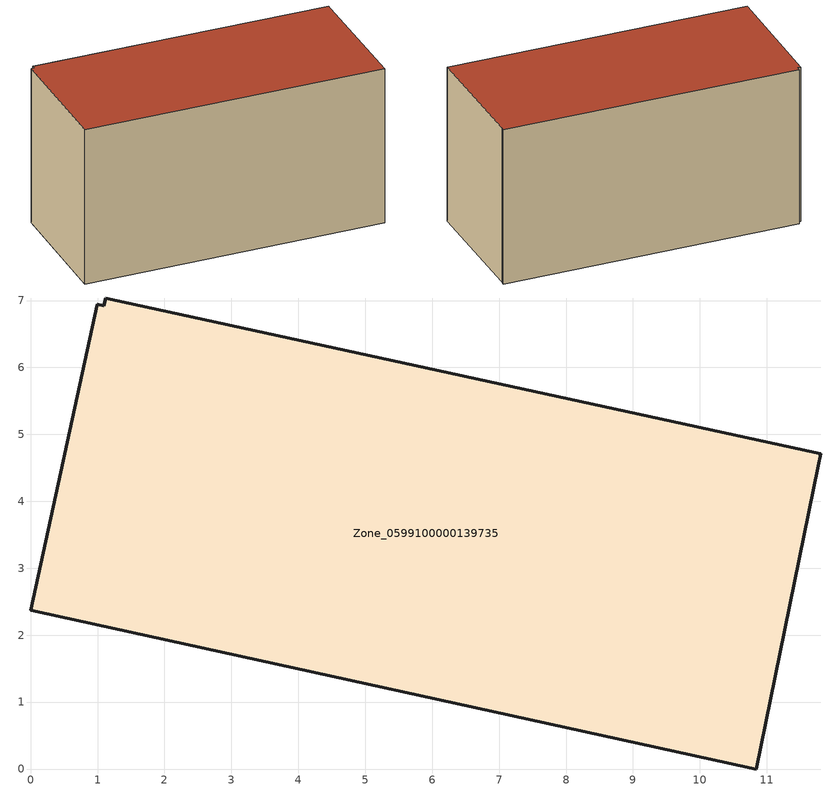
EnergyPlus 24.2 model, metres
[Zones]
Zone_0599100000139735
 floor ground (C_G): 11.81,4.71 11.77,4.54 10.84,0 0,2.37 0.99,6.94 1.09,6.92 1.12,7.04 z0
 wall outside (C_F): 11.77,4.54 11.81,4.71 1.12,7.04 1.09,6.92 0.99,6.94 0,2.37 10.84,0 11.77,4.54 z0:6.01
 roof outside (C_R): 10.84,0 11.77,4.54 11.81,4.71 1.12,7.04 1.09,6.92 0.99,6.94 0,2.37 z6.01
[BUILDING]
Pand.0599100000139735: North Axis=0; Terrain=City; Loads Convergence Tolerance Value=0.04; Temperature Convergence Tolerance Value=0.4; Solar Distribution=FullExterior; Maximum Number of Warmup Days=25; Minimum Number of Warmup Days=1
[Site:Location]
Rotterdam.The.Hague.AP_ZH_NLD Design_Conditions: Latitude=51.96; Longitude=4.45; Time Zone=1; Elevation=-4.5
[SITE:GROUNDTEMPERATURE:BUILDINGSURFACE]
18, 18, 18, 18, 18, 18, 18, 18, 18, 18, 18, 18
[MATERIAL] Thermal Absorptance=0.9; Solar Absorptance=0.7; Visible Absorptance=0.7
Name | Roughness | Thickness | Conductivity | Density | Specific Heat
G.TI.1975-1991 | MediumSmooth | 0.15 | 0.288461 | 540 | 1210
F.TI.1975-1991 | Rough | 0.3 | 0.230769 | 1920 | 840
R.TI.1975-1991 | MediumRough | 0.2 | 0.153846 | 1500 | 1000
[CONSTRUCTION]
C_G: G.TI.1975-1991
C_F: F.TI.1975-1991
C_R: R.TI.1975-1991
[ZONE]
Zone_0599100000139735: Type=1; Multiplier=1; Ceiling Height=Autocalculate; Volume=Autocalculate; Floor Area=autocalculate; Part of Total Floor Area=Yes
[ZONEINFILTRATION:DESIGNFLOWRATE]
Infil_Zone_0599100000139735: Zone or ZoneList or Space or SpaceList=Zone_0599100000139735; Schedule=AlwaysOn; Design Flow Rate Calculation Method=Flow/Area; Flow Rate per Floor Area=0.003; Constant Term Coefficient=1; Temperature Term Coefficient=0; Velocity Term Coefficient=0; Velocity Squared Term Coefficient=0
[HVACTEMPLATE:ZONE:IDEALLOADSAIRSYSTEM]
Zone_0599100000139735: Maximum Heating Supply Air Temperature=50; Minimum Cooling Supply Air Temperature=13; Maximum Heating Supply Air Humidity Ratio=0.0156; Minimum Cooling Supply Air Humidity Ratio=0.0077; Heating Limit=NoLimit; Cooling Limit=NoLimit; Dehumidification Control Type=ConstantSensibleHeatRatio; Cooling Sensible Heat Ratio=0.7; Dehumidification Setpoint=60; Humidification Control Type=None; Humidification Setpoint=30; Outdoor Air Method=None; Outdoor Air Flow Rate per Person=0.00944; Outdoor Air Flow Rate per Zone Floor Area=0; Outdoor Air Flow Rate per Zone=0; Demand Controlled Ventilation Type=None; Outdoor Air Economizer Type=NoEconomizer; Heat Recovery Type=None; Sensible Heat Recovery Effectiveness=0.7; Latent Heat Recovery Effectiveness=0.65
[ZONECONTROL:THERMOSTAT]
ThermostatControl_Zone_0599100000139735: Zone or ZoneList=Zone_0599100000139735; Control Type Schedule=DualSetpointControlType; Control 1=Thermostat_Zone_0599100000139735; Temperature Difference Between Cutout And Setpoint=0
[THERMOSTATSETPOINT:DUALSETPOINT]
Thermostat_Zone_0599100000139735: Heating Setpoint Temperature Schedule=HeatingSetpoint_Zone_0599100000139735; Cooling Setpoint Temperature Schedule=CoolingSetpoint_Zone_0599100000139735
[SCHEDULE:COMPACT]
HeatingSetpoint_Zone_0599100000139735: Through: 12/31, For: AllDays, Until: 24:00, 21
CoolingSetpoint_Zone_0599100000139735: Through: 12/31, For: AllDays, Until: 24:00, 24
DualSetpointControlType: Through: 12/31, For: AllDays, Until: 24:00, 4
AlwaysOn: Through: 12/31, For: AllDays, Until: 24:00, 1
